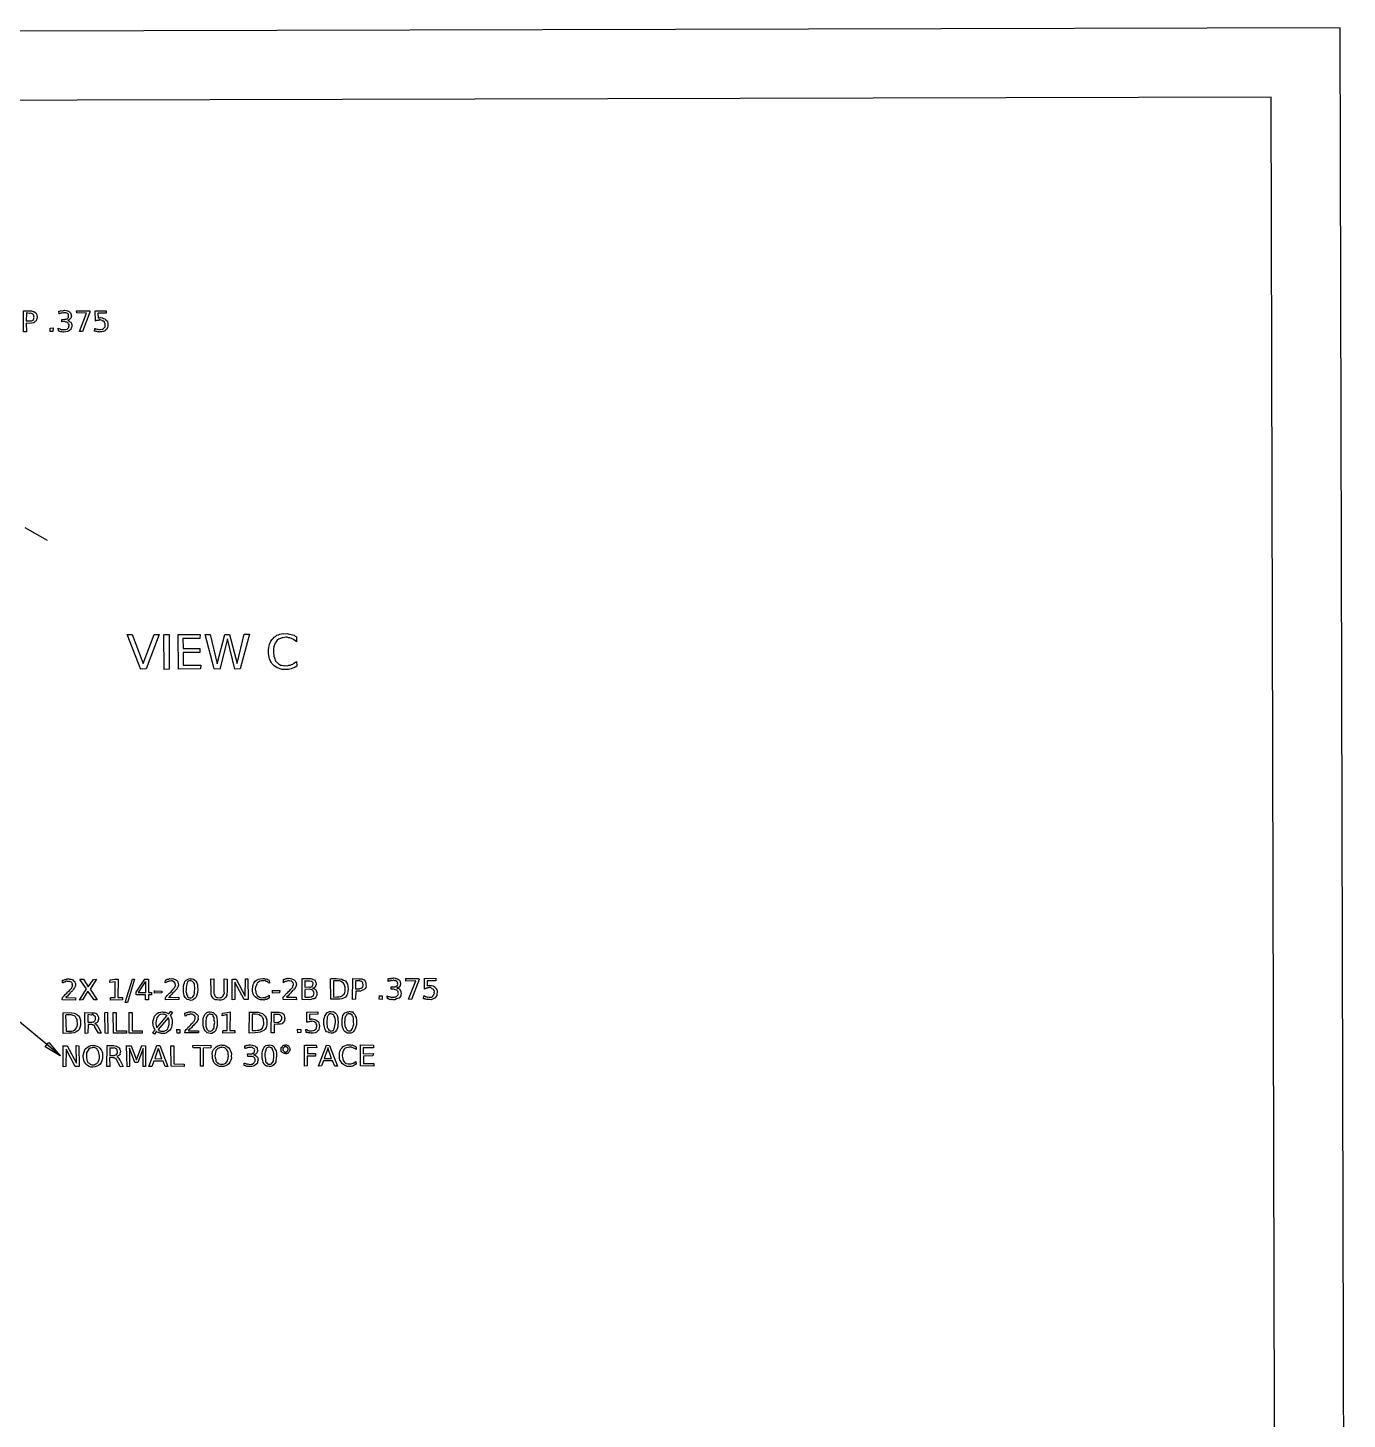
# Model space of a CAD drawing. Header units: millimetres. Extents: x 0 to 460, y -1 to 401.
# Drawn here: x 270.3 to 460.5, y 200 to 400.5 of the extents above; entities that cross this region are included whole.
import ezdxf

# ---------------------------------------------------------------- set-up
doc = ezdxf.new("R2010")
doc.units = ezdxf.units.MM

msp = doc.modelspace()

# ---------------------------------------------------------------- linework, layer by layer
for points in [[(0.5, -0.59), (460.47, 0.58), (459.48, 400.55), (-0.5, 399.41)], [(10.5, 9.49), (450.48, 10.55), (449.52, 390.55), (9.55, 389.45)], [(273.28, 254.28), (274.92, 252.36), (272.74, 253.64)]]:
    msp.add_lwpolyline(points, close=True)
for points in [[(269.61, 359.76), (270.52, 359.74), (270.79, 359.73), (271.01, 359.67), (271.13, 359.65), (271.32, 359.51), (271.44, 359.42), (271.52, 359.26), (271.57, 359.09), (271.58, 358.82), (271.56, 358.63), (271.5, 358.49), (271.45, 358.32), (271.28, 358.19), (271.16, 358.04), (271.02, 358.01), (270.8, 357.99), (270.52, 357.93), (270.01, 357.96), (270.07, 356.74), (269.64, 356.71), (269.65, 359.77)], [(270.05, 359.38), (270.03, 358.31), (270.54, 358.3), (270.65, 358.32), (270.77, 358.31), (270.88, 358.38), (271.02, 358.4), (271.06, 358.51), (271.13, 358.63), (271.12, 358.73), (271.16, 358.83), (271.13, 359), (271.13, 359.08), (271.05, 359.16), (270.99, 359.28), (270.92, 359.34), (270.76, 359.36), (270.65, 359.41), (270.51, 359.38), (270, 359.44)], [(276, 358.39), (276.13, 358.35), (276.23, 358.28), (276.35, 358.18), (276.44, 358.12), (276.49, 358.02), (276.55, 357.91), (276.61, 357.77), (276.6, 357.63), (276.62, 357.44), (276.52, 357.26), (276.45, 357.08), (276.3, 356.94), (276.13, 356.82), (275.96, 356.75), (275.74, 356.7), (275.41, 356.68), (275.36, 356.7), (275.24, 356.68), (275.17, 356.7), (275.04, 356.75), (274.97, 356.74), (274.88, 356.75), (274.77, 356.83), (274.67, 356.87), (274.65, 357.27), (274.71, 357.17), (274.81, 357.18), (274.93, 357.15), (275.02, 357.06), (275.1, 357.04), (275.23, 357.07), (275.29, 357.06), (275.44, 357.04), (275.59, 357.04), (275.74, 357.05), (275.93, 357.09), (276, 357.19), (276.11, 357.3), (276.17, 357.35), (276.18, 357.48), (276.19, 357.63), (276.19, 357.72), (276.13, 357.86), (276.07, 357.99), (276.02, 358.05), (275.89, 358.14), (275.77, 358.14), (275.65, 358.17), (275.47, 358.22), (275.17, 358.17), (275.15, 358.52), (275.53, 358.52), (275.63, 358.53), (275.76, 358.54), (275.92, 358.58), (275.96, 358.63), (276.03, 358.68), (276.1, 358.77), (276.14, 358.86), (276.11, 358.96), (276.13, 359.08), (276.12, 359.17), (276.06, 359.3), (275.99, 359.37), (275.88, 359.42), (275.74, 359.45), (275.65, 359.44), (275.51, 359.44), (275.44, 359.44), (275.32, 359.43), (275.21, 359.46), (275.14, 359.44), (275.07, 359.38), (274.91, 359.4), (274.84, 359.33), (274.75, 359.3), (274.7, 359.68), (274.82, 359.7), (274.94, 359.73), (275.07, 359.78), (275.16, 359.76), (275.27, 359.76), (275.39, 359.82), (275.47, 359.78), (275.55, 359.83), (275.76, 359.8), (275.95, 359.75), (276.14, 359.72), (276.24, 359.62), (276.41, 359.48), (276.46, 359.34), (276.52, 359.18), (276.51, 359.04), (276.53, 358.92), (276.5, 358.8), (276.44, 358.67), (276.38, 358.62), (276.31, 358.51), (276.23, 358.49), (276.12, 358.41), (275.97, 358.38)], [(277.28, 359.77), (279.18, 359.73), (279.2, 359.57), (278.14, 356.75), (277.72, 356.78), (278.71, 359.39), (277.31, 359.45), (277.28, 359.76)], [(280.01, 359.76), (281.56, 359.74), (281.57, 359.43), (280.35, 359.39), (280.4, 358.69), (280.38, 358.69), (280.49, 358.73), (280.49, 358.73), (280.54, 358.74), (280.59, 358.73), (280.66, 358.77), (280.65, 358.77), (280.72, 358.77), (281, 358.73), (281.16, 358.65), (281.35, 358.58), (281.51, 358.45), (281.68, 358.31), (281.75, 358.17), (281.8, 357.96), (281.81, 357.75), (281.8, 357.52), (281.73, 357.33), (281.62, 357.11), (281.52, 357), (281.34, 356.89), (281.16, 356.76), (280.94, 356.71), (280.64, 356.72), (280.55, 356.68), (280.47, 356.71), (280.37, 356.7), (280.28, 356.71), (280.22, 356.77), (280.09, 356.76), (280, 356.8), (279.85, 356.84), (279.9, 357.22), (279.96, 357.2), (280.06, 357.13), (280.15, 357.15), (280.25, 357.13), (280.33, 357.09), (280.43, 357.08), (280.57, 357.08), (280.69, 357.08), (280.83, 357.09), (280.98, 357.07), (281.11, 357.15), (281.2, 357.23), (281.27, 357.32), (281.39, 357.43), (281.38, 357.61), (281.41, 357.73), (281.42, 357.91), (281.33, 358.03), (281.33, 358.15), (281.21, 358.26), (281.07, 358.28), (280.99, 358.38), (280.83, 358.39), (280.67, 358.43), (280.54, 358.44), (280.52, 358.38), (280.39, 358.4), (280.33, 358.36), (280.28, 358.35), (280.14, 358.34), (280.06, 358.31), (280.03, 358.27), (279.97, 359.76)], [(273.48, 357.24), (273.89, 357.29), (273.87, 356.75), (273.47, 356.77), (273.49, 357.23)], [(273.11, 326.64), (269.87, 328.49)], [(286.53, 308.07), (284.59, 313.09), (285.29, 313.08), (286.89, 308.89), (288.45, 313.07), (289.18, 313.11), (287.33, 308.12), (286.54, 308.08)], [(289.95, 313.08), (290.63, 313.07), (290.64, 308.11), (289.93, 308.06), (289.88, 313.1)], [(291.95, 313.11), (295.12, 313.08), (295.07, 312.51), (292.6, 312.53), (292.65, 311.06), (295.03, 311.09), (295.03, 310.52), (292.63, 310.48), (292.63, 308.65), (295.21, 308.66), (295.15, 308.12), (291.97, 308.09), (291.91, 313.07)], [(295.84, 313.11), (296.52, 313.08), (297.56, 308.86), (298.64, 313.09), (299.35, 313.1), (300.45, 308.89), (301.45, 313.12), (302.19, 313.14), (300.88, 308.15), (300.1, 308.11), (299.02, 312.45), (297.92, 308.09), (297.1, 308.14), (295.84, 313.1)], [(308.98, 312.78), (309.01, 312.04), (308.84, 312.19), (308.59, 312.31), (308.46, 312.44), (308.25, 312.51), (308.04, 312.6), (307.82, 312.62), (307.66, 312.69), (307.45, 312.7), (307.24, 312.68), (307.05, 312.62), (306.86, 312.59), (306.66, 312.53), (306.52, 312.49), (306.4, 312.41), (306.22, 312.27), (306.11, 312.13), (306.01, 311.99), (305.95, 311.88), (305.84, 311.71), (305.77, 311.47), (305.71, 311.32), (305.67, 311.08), (305.66, 310.84), (305.66, 310.65), (305.69, 310.4), (305.71, 310.17), (305.71, 309.98), (305.81, 309.75), (305.86, 309.58), (305.89, 309.4), (306.01, 309.22), (306.11, 309.15), (306.23, 309.03), (306.41, 308.87), (306.51, 308.83), (306.66, 308.69), (306.83, 308.65), (307.06, 308.61), (307.22, 308.57), (307.46, 308.6), (307.69, 308.57), (307.89, 308.66), (308.07, 308.66), (308.25, 308.78), (308.48, 308.83), (308.62, 308.97), (308.85, 309.09), (308.98, 309.2), (309.02, 308.52), (308.78, 308.4), (308.61, 308.31), (308.43, 308.26), (308.23, 308.13), (308.04, 308.09), (307.84, 308.05), (307.62, 308.07), (307.41, 308.06), (307.16, 308.07), (306.88, 308.05), (306.63, 308.14), (306.39, 308.22), (306.19, 308.31), (305.99, 308.44), (305.77, 308.57), (305.61, 308.73), (305.43, 308.91), (305.34, 309.09), (305.21, 309.35), (305.09, 309.57), (305.06, 309.8), (304.99, 310.09), (304.94, 310.35), (304.96, 310.62), (304.93, 310.89), (304.99, 311.21), (305.05, 311.42), (305.08, 311.71), (305.21, 311.91), (305.3, 312.15), (305.48, 312.35), (305.63, 312.52), (305.78, 312.69), (305.98, 312.8), (306.16, 312.99), (306.38, 313.06), (306.58, 313.16), (306.83, 313.2), (307.11, 313.23), (307.36, 313.21), (307.64, 313.23), (307.81, 313.21), (308, 313.15), (308.24, 313.11), (308.4, 313.02), (308.64, 312.99), (308.78, 312.85), (308.97, 312.74)], [(274.97, 252.36), (238.83, 282.28)], [(275.74, 260.76), (277.11, 260.72), (277.11, 260.37), (275.21, 260.42), (275.24, 260.76), (275.36, 260.88), (275.51, 261), (275.64, 261.18), (275.88, 261.39), (276.01, 261.58), (276.21, 261.7), (276.3, 261.81), (276.33, 261.87), (276.43, 261.99), (276.55, 262.07), (276.59, 262.18), (276.64, 262.26), (276.65, 262.36), (276.7, 262.41), (276.7, 262.5), (276.72, 262.56), (276.66, 262.67), (276.68, 262.76), (276.59, 262.89), (276.54, 262.98), (276.41, 263), (276.31, 263.08), (276.19, 263.09), (276.08, 263.09), (275.99, 263.09), (275.93, 263.1), (275.82, 263.1), (275.66, 263.02), (275.61, 262.98), (275.46, 262.99), (275.37, 262.88), (275.26, 262.87), (275.23, 263.27), (275.38, 263.27), (275.47, 263.33), (275.57, 263.36), (275.71, 263.37), (275.83, 263.44), (275.88, 263.43), (276, 263.47), (276.09, 263.48), (276.28, 263.42), (276.48, 263.41), (276.68, 263.34), (276.8, 263.22), (276.92, 263.11), (277.04, 262.96), (277.11, 262.77), (277.11, 262.57), (277.1, 262.49), (277.11, 262.44), (277.1, 262.32), (277.05, 262.26), (276.99, 262.18), (276.95, 262.09), (276.84, 261.98), (276.79, 261.89), (276.72, 261.82), (276.69, 261.71), (276.6, 261.65), (276.47, 261.54), (276.3, 261.39), (276.14, 261.16), (275.96, 260.96), (275.68, 260.76)], [(277.77, 263.42), (278.26, 263.4), (278.94, 262.29), (279.71, 263.37), (280.15, 263.39), (279.23, 261.95), (280.23, 260.42), (279.83, 260.43), (278.92, 261.69), (278.12, 260.43), (277.68, 260.38), (278.7, 262.01), (277.77, 263.37)], [(282.2, 260.74), (282.85, 260.75), (282.85, 263.03), (282.08, 262.92), (282.13, 263.3), (282.81, 263.43), (283.26, 263.39), (283.24, 260.76), (283.92, 260.74), (283.92, 260.41), (282.16, 260.38), (282.16, 260.74)], [(285.33, 263.43), (285.65, 263.43), (284.63, 260.02), (284.29, 260.06), (285.33, 263.42)], [(287.09, 263.4), (287.65, 263.43), (287.63, 261.5), (288.07, 261.48), (288.08, 261.13), (287.63, 261.16), (287.66, 260.44), (287.21, 260.41), (287.21, 261.13), (285.87, 261.14), (285.88, 261.51), (287.13, 263.39)], [(287.19, 263.03), (286.17, 261.48), (287.25, 261.5), (287.25, 263.05)], [(290.53, 260.77), (292.01, 260.79), (292.01, 260.47), (290.09, 260.41), (290.08, 260.78), (290.2, 260.87), (290.35, 261.03), (290.52, 261.24), (290.68, 261.39), (290.9, 261.58), (291.01, 261.73), (291.13, 261.84), (291.18, 261.95), (291.28, 262.06), (291.35, 262.15), (291.44, 262.25), (291.46, 262.31), (291.49, 262.37), (291.52, 262.44), (291.56, 262.54), (291.54, 262.61), (291.51, 262.7), (291.48, 262.79), (291.45, 262.89), (291.35, 263.02), (291.29, 263.05), (291.2, 263.08), (291.07, 263.16), (290.97, 263.16), (290.82, 263.12), (290.72, 263.15), (290.66, 263.13), (290.51, 263.08), (290.44, 263.05), (290.29, 263.02), (290.23, 262.92), (290.07, 262.89), (290.09, 263.26), (290.2, 263.31), (290.32, 263.39), (290.43, 263.41), (290.53, 263.43), (290.66, 263.48), (290.76, 263.46), (290.85, 263.5), (290.97, 263.45), (291.14, 263.5), (291.37, 263.42), (291.53, 263.35), (291.71, 263.27), (291.84, 263.13), (291.88, 262.97), (291.95, 262.79), (291.96, 262.61), (291.96, 262.55), (291.94, 262.46), (291.92, 262.35), (291.89, 262.27), (291.82, 262.19), (291.79, 262.08), (291.75, 261.97), (291.67, 261.9), (291.57, 261.88), (291.56, 261.75), (291.41, 261.64), (291.3, 261.55), (291.18, 261.42), (291, 261.22), (290.79, 261.02), (290.56, 260.77)], [(293.68, 263.47), (293.94, 263.45), (294.15, 263.39), (294.33, 263.28), (294.49, 263.1), (294.6, 262.9), (294.7, 262.59), (294.71, 262.3), (294.75, 261.92), (294.73, 261.55), (294.65, 261.27), (294.59, 260.97), (294.48, 260.75), (294.32, 260.6), (294.13, 260.47), (293.97, 260.39), (293.74, 260.35), (293.49, 260.42), (293.22, 260.49), (293.08, 260.61), (292.94, 260.75), (292.8, 261.02), (292.75, 261.28), (292.7, 261.58), (292.69, 261.96), (292.68, 262.29), (292.75, 262.64), (292.84, 262.86), (292.9, 263.07), (293.09, 263.27), (293.26, 263.37), (293.45, 263.46), (293.67, 263.51)], [(293.73, 263.15), (293.57, 263.16), (293.43, 263.1), (293.29, 263.03), (293.21, 262.85), (293.17, 262.71), (293.11, 262.45), (293.07, 262.26), (293.09, 261.9), (293.05, 261.62), (293.13, 261.41), (293.14, 261.21), (293.26, 261.02), (293.29, 260.87), (293.41, 260.76), (293.54, 260.73), (293.69, 260.7), (293.82, 260.7), (293.99, 260.8), (294.06, 260.87), (294.18, 261.03), (294.25, 261.19), (294.28, 261.43), (294.29, 261.68), (294.35, 261.97), (294.32, 262.2), (294.3, 262.48), (294.27, 262.71), (294.2, 262.87), (294.11, 262.97), (293.99, 263.09), (293.88, 263.12), (293.7, 263.15)], [(296.68, 263.43), (297.07, 263.44), (297.05, 261.65), (297.08, 261.38), (297.11, 261.21), (297.21, 261.04), (297.28, 260.93), (297.35, 260.86), (297.5, 260.77), (297.65, 260.76), (297.83, 260.72), (298.02, 260.75), (298.18, 260.77), (298.28, 260.86), (298.37, 260.9), (298.43, 261.03), (298.52, 261.21), (298.59, 261.41), (298.58, 261.62), (298.56, 263.44), (298.98, 263.42), (298.97, 261.56), (298.94, 261.3), (298.93, 261.04), (298.79, 260.83), (298.7, 260.7), (298.53, 260.53), (298.31, 260.44), (298.11, 260.38), (297.85, 260.4), (297.54, 260.42), (297.29, 260.44), (297.13, 260.52), (296.97, 260.66), (296.81, 260.86), (296.75, 261.02), (296.68, 261.31), (296.7, 261.57), (296.65, 263.45)], [(299.74, 263.42), (300.28, 263.43), (301.6, 260.96), (301.62, 263.46), (301.97, 263.45), (302.02, 260.47), (301.46, 260.46), (300.1, 262.96), (300.12, 260.47), (299.73, 260.44), (299.71, 263.43)], [(305.03, 263.21), (305.08, 262.81), (304.92, 262.87), (304.87, 263), (304.71, 263.06), (304.62, 263.09), (304.47, 263.15), (304.38, 263.2), (304.23, 263.18), (304.13, 263.15), (303.9, 263.17), (303.7, 263.1), (303.49, 262.99), (303.34, 262.9), (303.25, 262.69), (303.16, 262.46), (303.08, 262.23), (303.04, 261.95), (303.12, 261.65), (303.11, 261.46), (303.22, 261.24), (303.34, 261.06), (303.49, 260.89), (303.65, 260.8), (303.89, 260.73), (304.12, 260.76), (304.25, 260.74), (304.37, 260.78), (304.48, 260.77), (304.6, 260.86), (304.75, 260.9), (304.84, 260.97), (304.93, 261.02), (305.06, 261.1), (305.03, 260.67), (304.98, 260.65), (304.82, 260.54), (304.69, 260.52), (304.64, 260.46), (304.48, 260.48), (304.35, 260.4), (304.24, 260.44), (304.1, 260.41), (303.8, 260.43), (303.51, 260.54), (303.28, 260.66), (303.04, 260.85), (302.86, 261.07), (302.73, 261.28), (302.64, 261.63), (302.64, 261.97), (302.69, 262.29), (302.75, 262.62), (302.85, 262.84), (303.02, 263.13), (303.23, 263.27), (303.51, 263.41), (303.75, 263.46), (304.13, 263.49), (304.26, 263.5), (304.33, 263.52), (304.45, 263.47), (304.58, 263.43), (304.73, 263.44), (304.82, 263.34), (304.95, 263.3), (305.04, 263.24)], [(307.54, 260.79), (308.95, 260.8), (309, 260.45), (307.09, 260.48), (307.05, 260.81), (307.17, 260.91), (307.34, 261.08), (307.47, 261.28), (307.73, 261.49), (307.85, 261.62), (308.02, 261.79), (308.14, 261.9), (308.21, 261.99), (308.3, 262.11), (308.37, 262.16), (308.45, 262.25), (308.48, 262.35), (308.48, 262.41), (308.5, 262.52), (308.57, 262.56), (308.55, 262.62), (308.54, 262.74), (308.5, 262.84), (308.44, 262.99), (308.37, 263.03), (308.25, 263.1), (308.2, 263.17), (308.09, 263.14), (307.94, 263.17), (307.81, 263.22), (307.75, 263.19), (307.64, 263.12), (307.51, 263.09), (307.42, 263.07), (307.29, 263.05), (307.24, 262.97), (307.1, 262.9), (307.1, 263.35), (307.18, 263.39), (307.35, 263.39), (307.4, 263.44), (307.57, 263.48), (307.67, 263.5), (307.72, 263.54), (307.82, 263.5), (307.92, 263.53), (308.13, 263.51), (308.33, 263.47), (308.54, 263.38), (308.66, 263.33), (308.78, 263.18), (308.87, 262.99), (308.94, 262.84), (308.98, 262.7), (308.94, 262.56), (308.92, 262.52), (308.92, 262.41), (308.91, 262.33), (308.86, 262.24), (308.82, 262.13), (308.74, 262.01), (308.61, 261.97), (308.63, 261.88), (308.5, 261.84), (308.43, 261.75), (308.32, 261.62), (308.16, 261.46), (307.99, 261.24), (307.82, 261.06), (307.55, 260.81)], [(309.77, 263.49), (310.82, 263.5), (311.05, 263.48), (311.2, 263.44), (311.37, 263.34), (311.56, 263.31), (311.67, 263.17), (311.74, 263.05), (311.78, 262.93), (311.8, 262.74), (311.81, 262.58), (311.73, 262.48), (311.75, 262.37), (311.66, 262.34), (311.62, 262.21), (311.52, 262.18), (311.38, 262.1), (311.3, 262.11), (311.42, 262.04), (311.58, 262.01), (311.67, 261.94), (311.78, 261.86), (311.81, 261.75), (311.86, 261.63), (311.91, 261.48), (311.91, 261.3), (311.91, 261.12), (311.86, 260.99), (311.77, 260.81), (311.68, 260.67), (311.52, 260.57), (311.32, 260.55), (311.12, 260.49), (310.88, 260.45), (309.79, 260.47), (309.81, 263.47)], [(310.18, 263.14), (310.18, 262.23), (310.76, 262.28), (310.91, 262.24), (311.03, 262.25), (311.15, 262.29), (311.24, 262.39), (311.33, 262.44), (311.31, 262.48), (311.34, 262.6), (311.39, 262.69), (311.4, 262.79), (311.37, 262.88), (311.28, 262.96), (311.25, 263.06), (311.15, 263.05), (311.08, 263.09), (310.92, 263.14), (310.76, 263.13), (310.16, 263.12)], [(313.92, 263.49), (314.73, 263.48), (315.15, 263.45), (315.53, 263.42), (315.76, 263.28), (316.05, 263.15), (316.19, 262.93), (316.34, 262.68), (316.4, 262.37), (316.42, 261.98), (316.4, 261.66), (316.34, 261.3), (316.24, 261.08), (316.06, 260.82), (315.77, 260.67), (315.53, 260.59), (315.17, 260.53), (314.76, 260.52), (313.93, 260.51), (313.89, 263.46)], [(314.32, 263.13), (314.3, 260.81), (314.78, 260.85), (315.1, 260.87), (315.38, 260.93), (315.57, 261), (315.73, 261.13), (315.86, 261.25), (315.96, 261.48), (315.99, 261.68), (316, 262.01), (316.02, 262.26), (315.93, 262.52), (315.84, 262.7), (315.7, 262.88), (315.58, 262.98), (315.32, 263.12), (315.13, 263.16), (314.81, 263.17), (314.34, 263.16)], [(317.1, 263.49), (317.98, 263.47), (318.27, 263.47), (318.42, 263.47), (318.58, 263.34), (318.74, 263.29), (318.9, 263.11), (318.94, 263.03), (318.98, 262.78), (318.99, 262.61), (319.01, 262.39), (318.98, 262.2), (318.88, 262.05), (318.74, 261.94), (318.63, 261.85), (318.48, 261.8), (318.22, 261.69), (317.97, 261.68), (317.52, 261.67), (317.48, 260.53), (317.06, 260.47), (317.1, 263.51)], [(317.51, 263.13), (317.49, 262), (318.03, 262.01), (318.14, 262.06), (318.26, 262.09), (318.32, 262.09), (318.44, 262.21), (318.53, 262.3), (318.55, 262.36), (318.6, 262.49), (318.59, 262.62), (318.56, 262.73), (318.54, 262.86), (318.49, 262.96), (318.43, 263.05), (318.35, 263.08), (318.22, 263.14), (318.14, 263.17), (318, 263.15), (317.48, 263.17)], [(323.44, 262.1), (323.59, 262.11), (323.74, 262.04), (323.79, 261.99), (323.92, 261.89), (323.95, 261.77), (324.03, 261.67), (324.03, 261.54), (324.09, 261.35), (324.05, 261.14), (324.02, 261.01), (323.89, 260.83), (323.78, 260.68), (323.62, 260.61), (323.39, 260.55), (323.18, 260.45), (322.92, 260.45), (322.8, 260.46), (322.69, 260.47), (322.63, 260.45), (322.48, 260.47), (322.39, 260.49), (322.29, 260.52), (322.2, 260.6), (322.1, 260.59), (322.08, 261.02), (322.17, 260.92), (322.29, 260.91), (322.37, 260.9), (322.47, 260.87), (322.6, 260.82), (322.69, 260.79), (322.77, 260.83), (322.86, 260.8), (323.1, 260.81), (323.21, 260.86), (323.35, 260.88), (323.5, 260.98), (323.54, 261.06), (323.61, 261.1), (323.68, 261.28), (323.67, 261.41), (323.65, 261.49), (323.65, 261.61), (323.56, 261.72), (323.51, 261.8), (323.41, 261.83), (323.26, 261.89), (323.13, 261.9), (322.97, 261.97), (322.63, 261.98), (322.64, 262.29), (322.99, 262.31), (323.15, 262.28), (323.22, 262.32), (323.31, 262.35), (323.43, 262.43), (323.53, 262.45), (323.57, 262.54), (323.61, 262.62), (323.56, 262.76), (323.58, 262.83), (323.57, 262.94), (323.52, 263), (323.44, 263.12), (323.34, 263.14), (323.21, 263.21), (323.14, 263.19), (322.96, 263.25), (322.89, 263.23), (322.79, 263.19), (322.69, 263.22), (322.62, 263.21), (322.5, 263.14), (322.43, 263.15), (322.29, 263.12), (322.21, 263.07), (322.21, 263.47), (322.3, 263.5), (322.41, 263.52), (322.55, 263.48), (322.62, 263.54), (322.71, 263.52), (322.78, 263.55), (322.94, 263.54), (323, 263.58), (323.2, 263.54), (323.38, 263.49), (323.55, 263.45), (323.71, 263.34), (323.85, 263.26), (323.92, 263.08), (323.95, 262.99), (323.99, 262.81), (323.97, 262.68), (323.94, 262.56), (323.95, 262.44), (323.87, 262.38), (323.8, 262.26), (323.65, 262.22), (323.59, 262.18), (323.44, 262.15)], [(324.7, 263.51), (326.64, 263.52), (326.66, 263.36), (325.56, 260.49), (325.13, 260.53), (326.18, 263.19), (324.75, 263.14), (324.73, 263.49)], [(327.45, 263.52), (329.06, 263.54), (329.08, 263.17), (327.84, 263.17), (327.82, 262.48), (327.9, 262.49), (327.91, 262.46), (327.96, 262.48), (328.03, 262.47), (328.05, 262.48), (328.11, 262.5), (328.13, 262.54), (328.18, 262.49), (328.45, 262.49), (328.63, 262.46), (328.84, 262.36), (328.98, 262.27), (329.08, 262.06), (329.21, 261.89), (329.26, 261.68), (329.29, 261.5), (329.23, 261.27), (329.22, 261.04), (329.09, 260.87), (328.98, 260.73), (328.8, 260.6), (328.59, 260.53), (328.41, 260.45), (328.15, 260.46), (328.01, 260.49), (327.94, 260.46), (327.86, 260.47), (327.76, 260.47), (327.64, 260.51), (327.52, 260.53), (327.47, 260.58), (327.31, 260.57), (327.33, 261.02), (327.46, 260.98), (327.52, 260.91), (327.63, 260.9), (327.73, 260.86), (327.83, 260.82), (327.88, 260.82), (327.98, 260.84), (328.12, 260.79), (328.31, 260.8), (328.44, 260.82), (328.57, 260.88), (328.64, 260.96), (328.78, 261.13), (328.79, 261.23), (328.88, 261.32), (328.85, 261.48), (328.89, 261.66), (328.82, 261.77), (328.73, 261.91), (328.69, 261.96), (328.56, 262.03), (328.45, 262.13), (328.26, 262.19), (328.12, 262.19), (328.07, 262.17), (327.97, 262.14), (327.88, 262.17), (327.82, 262.11), (327.74, 262.1), (327.62, 262.08), (327.54, 262.02), (327.46, 261.98), (327.45, 263.56)], [(288.5, 261.71), (289.55, 261.69), (289.55, 261.42), (288.5, 261.38), (288.51, 261.75)], [(305.45, 261.77), (306.57, 261.77), (306.56, 261.46), (305.51, 261.4), (305.51, 261.78)], [(310.2, 261.88), (310.18, 260.82), (310.86, 260.82), (311.01, 260.85), (311.1, 260.83), (311.22, 260.89), (311.36, 260.96), (311.43, 261), (311.45, 261.11), (311.51, 261.22), (311.52, 261.39), (311.5, 261.5), (311.47, 261.65), (311.37, 261.69), (311.33, 261.75), (311.27, 261.87), (311.12, 261.9), (311.03, 261.9), (310.82, 261.95), (310.18, 261.9)], [(320.94, 261), (321.35, 260.99), (321.34, 260.48), (320.91, 260.52), (320.95, 261.04)], [(288.59, 256.07), (288.54, 256.19), (288.51, 256.29), (288.4, 256.44), (288.35, 256.56), (288.32, 256.69), (288.32, 256.84), (288.31, 256.95), (288.28, 257.12), (288.32, 257.46), (288.41, 257.74), (288.53, 258.05), (288.65, 258.24), (288.91, 258.44), (289.11, 258.59), (289.41, 258.65), (289.67, 258.68), (289.82, 258.67), (289.97, 258.65), (290.03, 258.66), (290.16, 258.62), (290.3, 258.56), (290.39, 258.52), (290.49, 258.47), (290.56, 258.41), (290.88, 258.77), (291.1, 258.58), (290.78, 258.16), (290.86, 258.08), (290.91, 257.99), (290.98, 257.83), (291.01, 257.7), (291.05, 257.6), (291.08, 257.41), (291.08, 257.27), (291.06, 257.11), (291.02, 256.79), (290.95, 256.48), (290.89, 256.23), (290.7, 255.99), (290.49, 255.84), (290.25, 255.66), (290.02, 255.59), (289.69, 255.55), (289.57, 255.58), (289.44, 255.61), (289.32, 255.64), (289.21, 255.66), (289.12, 255.72), (289.03, 255.73), (288.87, 255.78), (288.78, 255.9), (288.5, 255.46), (288.24, 255.68), (288.61, 256.09)], [(313.98, 258.71), (314.23, 258.74), (314.44, 258.66), (314.62, 258.5), (314.76, 258.34), (314.83, 258.16), (314.97, 257.83), (314.96, 257.57), (314.98, 257.16), (314.96, 256.83), (314.96, 256.52), (314.85, 256.27), (314.77, 256.07), (314.58, 255.82), (314.39, 255.74), (314.23, 255.63), (313.97, 255.64), (313.71, 255.69), (313.54, 255.75), (313.32, 255.82), (313.18, 256.05), (313.06, 256.26), (313.01, 256.55), (312.93, 256.86), (312.93, 257.15), (312.93, 257.57), (313.01, 257.87), (313.08, 258.09), (313.22, 258.33), (313.36, 258.54), (313.55, 258.67), (313.76, 258.74), (313.93, 258.76)], [(316.55, 258.77), (316.85, 258.7), (317.06, 258.68), (317.17, 258.55), (317.38, 258.32), (317.47, 258.1), (317.57, 257.87), (317.63, 257.56), (317.65, 257.19), (317.62, 256.84), (317.53, 256.52), (317.44, 256.25), (317.37, 256.05), (317.24, 255.89), (317.05, 255.7), (316.8, 255.63), (316.59, 255.64), (316.32, 255.63), (316.13, 255.73), (315.97, 255.88), (315.79, 256.01), (315.71, 256.28), (315.62, 256.49), (315.55, 256.83), (315.57, 257.17), (315.56, 257.52), (315.64, 257.86), (315.67, 258.16), (315.79, 258.34), (315.98, 258.53), (316.14, 258.62), (316.33, 258.69), (316.55, 258.72)], [(275.31, 258.56), (276.2, 258.6), (276.57, 258.56), (276.94, 258.49), (277.19, 258.4), (277.45, 258.22), (277.64, 258.05), (277.76, 257.8), (277.85, 257.47), (277.84, 257.11), (277.85, 256.73), (277.73, 256.43), (277.64, 256.15), (277.45, 255.98), (277.23, 255.83), (276.91, 255.66), (276.56, 255.61), (276.15, 255.63), (275.36, 255.56), (275.34, 258.57)], [(275.7, 258.25), (275.77, 255.89), (276.22, 255.93), (276.54, 255.93), (276.77, 255.98), (276.95, 256.06), (277.14, 256.19), (277.25, 256.38), (277.35, 256.61), (277.41, 256.8), (277.41, 257.07), (277.38, 257.36), (277.39, 257.61), (277.24, 257.79), (277.11, 257.96), (277, 258.11), (276.8, 258.18), (276.5, 258.25), (276.25, 258.28), (275.77, 258.26)], [(279.93, 256.99), (280.02, 257), (280.04, 256.94), (280.1, 256.87), (280.21, 256.8), (280.21, 256.71), (280.28, 256.67), (280.34, 256.54), (280.45, 256.42), (280.81, 255.6), (280.42, 255.6), (280.03, 256.36), (279.92, 256.48), (279.9, 256.65), (279.78, 256.73), (279.73, 256.75), (279.67, 256.83), (279.58, 256.84), (279.47, 256.89), (279.35, 256.85), (278.94, 256.85), (278.9, 255.63), (278.5, 255.57), (278.48, 258.61), (279.42, 258.57), (279.66, 258.57), (279.88, 258.56), (280.06, 258.5), (280.18, 258.42), (280.27, 258.3), (280.35, 258.1), (280.44, 257.92), (280.43, 257.75), (280.46, 257.62), (280.38, 257.48), (280.36, 257.36), (280.34, 257.26), (280.26, 257.16), (280.17, 257.11), (280.02, 257.05), (279.9, 257.01)], [(278.89, 258.28), (278.88, 257.2), (279.45, 257.21), (279.54, 257.21), (279.68, 257.25), (279.79, 257.26), (279.87, 257.35), (279.93, 257.39), (279.94, 257.51), (280.03, 257.61), (280.01, 257.73), (279.99, 257.88), (279.99, 257.96), (279.96, 258.04), (279.83, 258.14), (279.76, 258.19), (279.7, 258.22), (279.57, 258.29), (279.45, 258.24), (278.88, 258.29)], [(281.39, 258.58), (281.73, 258.64), (281.77, 255.58), (281.39, 255.62), (281.36, 258.58)], [(282.58, 258.62), (282.98, 258.58), (282.98, 255.96), (284.46, 255.94), (284.46, 255.63), (282.6, 255.63), (282.56, 258.61)], [(284.83, 258.6), (285.28, 258.58), (285.31, 255.94), (286.72, 255.94), (286.72, 255.64), (284.87, 255.6), (284.84, 258.61)], [(290.34, 258.08), (290.27, 258.12), (290.22, 258.23), (290.11, 258.27), (290.02, 258.32), (289.97, 258.31), (289.85, 258.34), (289.8, 258.33), (289.69, 258.37), (289.45, 258.32), (289.3, 258.3), (289.12, 258.17), (289, 258.01), (288.84, 257.83), (288.81, 257.65), (288.77, 257.39), (288.71, 257.12), (288.7, 256.98), (288.73, 256.92), (288.75, 256.82), (288.75, 256.67), (288.8, 256.6), (288.79, 256.55), (288.87, 256.47), (288.86, 256.38), (290.29, 258.1)], [(290.47, 257.85), (289.06, 256.16), (289.12, 256.07), (289.18, 256.07), (289.23, 255.97), (289.32, 255.98), (289.43, 255.92), (289.51, 255.9), (289.58, 255.87), (289.72, 255.91), (289.9, 255.89), (290.09, 256), (290.24, 256.07), (290.42, 256.26), (290.5, 256.43), (290.55, 256.59), (290.62, 256.87), (290.65, 257.12), (290.64, 257.25), (290.63, 257.33), (290.65, 257.41), (290.62, 257.52), (290.59, 257.6), (290.57, 257.69), (290.55, 257.77), (290.47, 257.89)], [(293.44, 255.95), (294.84, 255.97), (294.84, 255.65), (292.91, 255.66), (292.93, 255.98), (293.07, 256.13), (293.22, 256.23), (293.34, 256.46), (293.56, 256.63), (293.76, 256.81), (293.84, 256.97), (293.94, 257.07), (294.02, 257.12), (294.15, 257.28), (294.2, 257.32), (294.3, 257.42), (294.29, 257.49), (294.35, 257.61), (294.37, 257.69), (294.38, 257.75), (294.39, 257.8), (294.37, 257.94), (294.38, 258.05), (294.28, 258.13), (294.25, 258.21), (294.11, 258.24), (294.04, 258.32), (293.93, 258.36), (293.82, 258.35), (293.67, 258.36), (293.62, 258.35), (293.5, 258.28), (293.36, 258.29), (293.26, 258.27), (293.15, 258.21), (293.08, 258.14), (292.94, 258.05), (292.9, 258.51), (293.03, 258.56), (293.15, 258.6), (293.3, 258.61), (293.38, 258.65), (293.47, 258.69), (293.58, 258.71), (293.65, 258.67), (293.74, 258.73), (293.96, 258.69), (294.21, 258.66), (294.36, 258.57), (294.54, 258.43), (294.68, 258.31), (294.74, 258.22), (294.79, 258.02), (294.78, 257.85), (294.79, 257.73), (294.81, 257.68), (294.79, 257.54), (294.7, 257.51), (294.71, 257.39), (294.66, 257.33), (294.59, 257.21), (294.5, 257.13), (294.41, 257.06), (294.38, 256.97), (294.3, 256.9), (294.17, 256.77), (294, 256.62), (293.85, 256.41), (293.62, 256.2), (293.38, 256)], [(296.5, 258.69), (296.77, 258.66), (296.95, 258.58), (297.13, 258.48), (297.3, 258.28), (297.44, 258.07), (297.51, 257.81), (297.54, 257.47), (297.57, 257.17), (297.53, 256.82), (297.5, 256.5), (297.42, 256.25), (297.3, 255.97), (297.16, 255.81), (297, 255.71), (296.77, 255.59), (296.57, 255.57), (296.34, 255.6), (296.1, 255.69), (295.92, 255.84), (295.8, 255.97), (295.66, 256.2), (295.59, 256.49), (295.52, 256.8), (295.51, 257.14), (295.51, 257.48), (295.54, 257.8), (295.66, 258.05), (295.78, 258.29), (295.9, 258.47), (296.08, 258.61), (296.33, 258.7), (296.52, 258.7)], [(296.54, 258.38), (296.42, 258.38), (296.28, 258.27), (296.15, 258.21), (296.09, 258.09), (295.97, 257.88), (295.95, 257.69), (295.9, 257.4), (295.94, 257.15), (295.93, 256.85), (295.94, 256.63), (296.03, 256.36), (296.06, 256.21), (296.19, 256.06), (296.26, 255.98), (296.41, 255.96), (296.57, 255.91), (296.66, 255.91), (296.82, 256.02), (296.93, 256.12), (297.01, 256.23), (297.12, 256.4), (297.12, 256.59), (297.14, 256.83), (297.2, 257.16), (297.13, 257.44), (297.14, 257.72), (297.1, 257.89), (296.98, 258.05), (296.95, 258.21), (296.81, 258.29), (296.66, 258.33), (296.51, 258.37)], [(298.37, 256.02), (299, 256.01), (299, 258.32), (298.27, 258.13), (298.31, 258.49), (299, 258.62), (299.43, 258.68), (299.39, 256.01), (300.09, 256.01), (300.08, 255.66), (298.36, 255.63), (298.39, 255.98)], [(302.15, 258.67), (303.01, 258.67), (303.45, 258.67), (303.75, 258.56), (304.07, 258.47), (304.28, 258.27), (304.46, 258.07), (304.62, 257.82), (304.7, 257.5), (304.73, 257.18), (304.71, 256.81), (304.63, 256.46), (304.47, 256.22), (304.29, 256.03), (304.05, 255.9), (303.77, 255.76), (303.41, 255.7), (303.02, 255.65), (302.16, 255.64), (302.19, 258.68)], [(302.59, 258.35), (302.62, 256), (303.09, 256.03), (303.36, 256.04), (303.62, 256.06), (303.79, 256.16), (304.02, 256.3), (304.13, 256.45), (304.2, 256.65), (304.26, 256.87), (304.3, 257.18), (304.22, 257.45), (304.21, 257.68), (304.11, 257.87), (303.98, 258.08), (303.81, 258.14), (303.59, 258.27), (303.39, 258.29), (303.07, 258.35), (302.58, 258.34)], [(305.35, 258.63), (306.24, 258.67), (306.47, 258.65), (306.68, 258.58), (306.88, 258.57), (307, 258.47), (307.17, 258.35), (307.2, 258.19), (307.28, 258), (307.29, 257.74), (307.26, 257.58), (307.24, 257.38), (307.11, 257.2), (307.03, 257.1), (306.9, 256.98), (306.7, 256.94), (306.51, 256.92), (306.23, 256.9), (305.78, 256.86), (305.78, 255.68), (305.32, 255.69), (305.36, 258.68)], [(305.72, 258.37), (305.72, 257.2), (306.28, 257.18), (306.4, 257.19), (306.52, 257.28), (306.6, 257.32), (306.72, 257.33), (306.74, 257.44), (306.82, 257.56), (306.85, 257.67), (306.85, 257.78), (306.87, 257.91), (306.82, 258.01), (306.76, 258.09), (306.67, 258.16), (306.62, 258.23), (306.51, 258.33), (306.43, 258.32), (306.28, 258.32), (305.73, 258.3)], [(310.46, 258.65), (312.07, 258.69), (312.08, 258.36), (310.84, 258.33), (310.84, 257.63), (310.89, 257.62), (310.95, 257.66), (310.96, 257.64), (311.03, 257.64), (311.11, 257.66), (311.14, 257.68), (311.15, 257.69), (311.23, 257.67), (311.43, 257.65), (311.63, 257.61), (311.82, 257.49), (312, 257.36), (312.16, 257.24), (312.21, 257.04), (312.26, 256.88), (312.31, 256.62), (312.26, 256.39), (312.21, 256.2), (312.16, 256.01), (312.01, 255.92), (311.85, 255.76), (311.66, 255.66), (311.39, 255.63), (311.15, 255.6), (311.08, 255.65), (310.97, 255.64), (310.89, 255.66), (310.79, 255.68), (310.65, 255.68), (310.58, 255.72), (310.47, 255.73), (310.36, 255.73), (310.35, 256.13), (310.47, 256.14), (310.55, 256.08), (310.67, 256.03), (310.72, 255.99), (310.81, 255.98), (310.91, 255.96), (311.03, 255.96), (311.14, 255.98), (311.32, 256.01), (311.45, 256.03), (311.61, 256.06), (311.69, 256.14), (311.8, 256.24), (311.85, 256.39), (311.89, 256.49), (311.9, 256.64), (311.9, 256.83), (311.83, 256.96), (311.81, 257.07), (311.7, 257.17), (311.56, 257.25), (311.43, 257.3), (311.31, 257.34), (311.15, 257.3), (311.05, 257.3), (310.98, 257.32), (310.92, 257.29), (310.8, 257.26), (310.73, 257.26), (310.64, 257.23), (310.55, 257.23), (310.5, 257.2), (310.49, 258.66)], [(313.99, 258.43), (313.79, 258.42), (313.67, 258.33), (313.56, 258.21), (313.51, 258.12), (313.42, 257.94), (313.4, 257.72), (313.34, 257.47), (313.37, 257.22), (313.35, 256.86), (313.4, 256.67), (313.43, 256.42), (313.53, 256.28), (313.59, 256.14), (313.68, 256.02), (313.85, 255.94), (313.94, 255.92), (314.11, 255.96), (314.24, 256), (314.37, 256.11), (314.43, 256.28), (314.49, 256.44), (314.53, 256.66), (314.57, 256.93), (314.6, 257.17), (314.6, 257.48), (314.57, 257.7), (314.51, 257.93), (314.42, 258.08), (314.35, 258.25), (314.24, 258.33), (314.12, 258.38), (313.97, 258.39)], [(316.59, 258.43), (316.42, 258.39), (316.29, 258.38), (316.21, 258.27), (316.14, 258.11), (316.02, 257.97), (315.97, 257.72), (315.95, 257.46), (315.93, 257.19), (315.94, 256.87), (315.97, 256.66), (316.04, 256.46), (316.14, 256.28), (316.23, 256.12), (316.33, 256.02), (316.47, 255.95), (316.58, 255.97), (316.75, 255.96), (316.89, 256.03), (316.98, 256.16), (317.06, 256.28), (317.11, 256.42), (317.15, 256.63), (317.24, 256.92), (317.22, 257.21), (317.23, 257.47), (317.2, 257.75), (317.14, 257.97), (317.06, 258.09), (316.99, 258.22), (316.84, 258.34), (316.76, 258.39), (316.55, 258.41)], [(291.71, 256.15), (292.15, 256.17), (292.15, 255.61), (291.76, 255.61), (291.72, 256.14)], [(309.2, 256.18), (309.6, 256.16), (309.59, 255.7), (309.2, 255.65), (309.14, 256.19)], [(275.33, 253.79), (275.91, 253.78), (277.25, 251.31), (277.24, 253.83), (277.6, 253.81), (277.65, 250.82), (277.09, 250.82), (275.76, 253.32), (275.72, 250.81), (275.33, 250.76), (275.33, 253.82)], [(279.61, 253.86), (279.93, 253.86), (280.19, 253.74), (280.43, 253.63), (280.64, 253.47), (280.82, 253.23), (280.96, 252.95), (281, 252.67), (281, 252.29), (281.04, 251.97), (280.92, 251.63), (280.82, 251.4), (280.67, 251.17), (280.46, 250.98), (280.21, 250.87), (279.95, 250.75), (279.63, 250.72), (279.33, 250.74), (279.08, 250.84), (278.85, 250.96), (278.66, 251.17), (278.44, 251.42), (278.31, 251.69), (278.26, 251.96), (278.23, 252.33), (278.3, 252.62), (278.37, 252.94), (278.45, 253.21), (278.62, 253.41), (278.85, 253.62), (279.09, 253.77), (279.32, 253.85), (279.65, 253.87)], [(279.62, 253.54), (279.46, 253.53), (279.24, 253.44), (279.07, 253.32), (278.94, 253.19), (278.85, 253.01), (278.73, 252.8), (278.7, 252.58), (278.69, 252.3), (278.72, 252.05), (278.75, 251.79), (278.81, 251.59), (278.92, 251.4), (279.12, 251.28), (279.25, 251.15), (279.47, 251.08), (279.66, 251.05), (279.83, 251.08), (280.04, 251.19), (280.21, 251.27), (280.33, 251.38), (280.44, 251.59), (280.53, 251.79), (280.59, 252.03), (280.57, 252.3), (280.55, 252.58), (280.5, 252.81), (280.46, 253.04), (280.32, 253.19), (280.23, 253.38), (280.05, 253.47), (279.84, 253.54), (279.61, 253.53)], [(283.09, 252.2), (283.13, 252.22), (283.23, 252.15), (283.27, 252.08), (283.37, 252.06), (283.41, 251.93), (283.43, 251.86), (283.54, 251.75), (283.58, 251.66), (284, 250.81), (283.57, 250.79), (283.16, 251.59), (283.1, 251.72), (283.04, 251.87), (282.96, 251.9), (282.87, 251.98), (282.82, 252.01), (282.72, 252.08), (282.62, 252.06), (282.48, 252.06), (282.04, 252.1), (282.06, 250.82), (281.64, 250.8), (281.68, 253.84), (282.59, 253.84), (282.85, 253.81), (283.03, 253.75), (283.2, 253.67), (283.36, 253.6), (283.43, 253.48), (283.5, 253.3), (283.58, 253.17), (283.63, 252.92), (283.57, 252.84), (283.53, 252.71), (283.56, 252.55), (283.45, 252.49), (283.37, 252.4), (283.28, 252.35), (283.17, 252.29), (283.12, 252.21)], [(282.07, 253.49), (282.08, 252.39), (282.58, 252.38), (282.69, 252.41), (282.8, 252.43), (282.95, 252.49), (283.02, 252.52), (283.05, 252.65), (283.17, 252.7), (283.17, 252.86), (283.16, 252.98), (283.15, 253.05), (283.11, 253.18), (283.07, 253.3), (283, 253.35), (282.91, 253.42), (282.85, 253.46), (282.72, 253.49), (282.56, 253.45), (282.05, 253.45)], [(284.55, 253.79), (285.15, 253.79), (285.92, 251.76), (286.68, 253.83), (287.24, 253.8), (287.24, 250.8), (286.89, 250.81), (286.89, 253.43), (286.12, 251.41), (285.69, 251.41), (284.9, 253.48), (284.89, 250.82), (284.56, 250.79), (284.5, 253.82)], [(288.87, 253.84), (289.29, 253.82), (290.44, 250.8), (290.04, 250.83), (289.76, 251.58), (288.42, 251.6), (288.15, 250.83), (287.7, 250.81), (288.85, 253.85)], [(289.05, 253.41), (288.54, 251.96), (289.59, 251.91), (289.08, 253.41)], [(290.88, 253.81), (291.31, 253.81), (291.29, 251.2), (292.78, 251.16), (292.78, 250.8), (290.91, 250.85), (290.86, 253.8)], [(294.04, 253.82), (296.63, 253.88), (296.63, 253.51), (295.51, 253.47), (295.54, 250.87), (295.16, 250.85), (295.14, 253.5), (294.07, 253.51), (294.06, 253.86)], [(298.2, 253.9), (298.55, 253.9), (298.79, 253.8), (299.01, 253.64), (299.25, 253.51), (299.37, 253.25), (299.53, 253), (299.6, 252.69), (299.58, 252.32), (299.62, 252), (299.5, 251.74), (299.4, 251.44), (299.24, 251.19), (299.03, 251.04), (298.76, 250.93), (298.52, 250.82), (298.26, 250.81), (297.91, 250.82), (297.66, 250.9), (297.4, 251.06), (297.24, 251.2), (297.05, 251.41), (296.95, 251.72), (296.89, 251.98), (296.86, 252.36), (296.83, 252.66), (296.89, 252.98), (297.01, 253.25), (297.22, 253.46), (297.41, 253.67), (297.67, 253.78), (297.94, 253.88), (298.2, 253.92)], [(298.2, 253.55), (297.98, 253.56), (297.82, 253.47), (297.66, 253.39), (297.48, 253.26), (297.38, 253.1), (297.33, 252.84), (297.25, 252.59), (297.22, 252.37), (297.27, 252.05), (297.36, 251.85), (297.38, 251.6), (297.52, 251.43), (297.68, 251.29), (297.85, 251.22), (298.02, 251.13), (298.24, 251.13), (298.4, 251.15), (298.62, 251.19), (298.78, 251.3), (298.94, 251.47), (299.02, 251.63), (299.1, 251.83), (299.13, 252.07), (299.2, 252.32), (299.13, 252.6), (299.13, 252.85), (299.06, 253.06), (298.94, 253.22), (298.79, 253.38), (298.64, 253.52), (298.4, 253.57), (298.2, 253.58)], [(302.81, 252.48), (302.97, 252.44), (303.09, 252.39), (303.21, 252.31), (303.26, 252.22), (303.35, 252.14), (303.42, 251.99), (303.41, 251.86), (303.46, 251.72), (303.38, 251.53), (303.38, 251.32), (303.28, 251.21), (303.1, 251.06), (302.93, 250.97), (302.73, 250.85), (302.55, 250.8), (302.29, 250.81), (302.18, 250.81), (302.11, 250.81), (301.96, 250.83), (301.87, 250.85), (301.77, 250.83), (301.66, 250.91), (301.6, 250.9), (301.45, 250.96), (301.43, 251.32), (301.55, 251.3), (301.64, 251.26), (301.75, 251.2), (301.82, 251.18), (301.91, 251.17), (302, 251.18), (302.14, 251.16), (302.22, 251.12), (302.46, 251.17), (302.62, 251.17), (302.72, 251.24), (302.84, 251.28), (302.89, 251.38), (302.95, 251.48), (303.03, 251.57), (303.01, 251.72), (303.05, 251.86), (303, 251.98), (302.91, 252.05), (302.83, 252.17), (302.73, 252.19), (302.61, 252.25), (302.49, 252.27), (302.35, 252.28), (301.95, 252.26), (301.94, 252.62), (302.33, 252.65), (302.45, 252.64), (302.58, 252.64), (302.71, 252.73), (302.82, 252.75), (302.87, 252.84), (302.92, 252.93), (302.95, 253.01), (302.93, 253.06), (302.97, 253.24), (302.91, 253.32), (302.87, 253.38), (302.78, 253.43), (302.69, 253.53), (302.6, 253.56), (302.49, 253.59), (302.35, 253.56), (302.21, 253.56), (302.12, 253.55), (302.05, 253.54), (301.95, 253.53), (301.87, 253.5), (301.79, 253.48), (301.68, 253.45), (301.54, 253.42), (301.53, 253.8), (301.67, 253.78), (301.77, 253.87), (301.87, 253.83), (302.01, 253.91), (302.11, 253.93), (302.16, 253.88), (302.25, 253.94), (302.37, 253.92), (302.59, 253.87), (302.75, 253.86), (302.96, 253.8), (303.1, 253.69), (303.22, 253.59), (303.31, 253.46), (303.33, 253.3), (303.39, 253.12), (303.37, 253.04), (303.3, 252.89), (303.26, 252.79), (303.2, 252.71), (303.15, 252.62), (303.04, 252.58), (302.93, 252.52), (302.83, 252.49)], [(305.06, 253.95), (305.34, 253.87), (305.52, 253.83), (305.71, 253.68), (305.82, 253.52), (305.93, 253.28), (306.06, 253.06), (306.11, 252.7), (306.12, 252.35), (306.07, 251.99), (306.03, 251.69), (306, 251.46), (305.86, 251.24), (305.7, 251.06), (305.54, 250.9), (305.28, 250.84), (305.07, 250.84), (304.82, 250.86), (304.66, 250.88), (304.44, 251), (304.32, 251.18), (304.18, 251.41), (304.13, 251.68), (304.06, 252), (304.02, 252.34), (304.04, 252.74), (304.1, 253.04), (304.16, 253.31), (304.29, 253.5), (304.42, 253.69), (304.59, 253.85), (304.82, 253.88), (305.06, 253.9)], [(305.08, 253.61), (304.93, 253.6), (304.78, 253.53), (304.66, 253.46), (304.57, 253.28), (304.56, 253.11), (304.47, 252.88), (304.43, 252.63), (304.44, 252.34), (304.47, 252.08), (304.5, 251.81), (304.52, 251.59), (304.58, 251.42), (304.69, 251.33), (304.82, 251.22), (304.89, 251.16), (305.08, 251.14), (305.19, 251.16), (305.38, 251.19), (305.48, 251.33), (305.56, 251.44), (305.65, 251.6), (305.66, 251.85), (305.71, 252.07), (305.7, 252.36), (305.71, 252.68), (305.66, 252.93), (305.58, 253.14), (305.54, 253.28), (305.48, 253.43), (305.33, 253.53), (305.23, 253.55), (305.09, 253.6)], [(307.39, 253.92), (307.44, 253.95), (307.53, 253.93), (307.62, 253.91), (307.65, 253.85), (307.69, 253.83), (307.79, 253.85), (307.84, 253.8), (307.89, 253.76), (307.92, 253.66), (307.92, 253.64), (307.98, 253.62), (308.02, 253.56), (307.99, 253.5), (308.02, 253.39), (308.06, 253.32), (308.08, 253.32), (308.03, 253.16), (307.98, 253.02), (307.93, 252.94), (307.83, 252.85), (307.78, 252.74), (307.68, 252.69), (307.56, 252.63), (307.43, 252.64), (307.25, 252.67), (307.13, 252.72), (307.06, 252.78), (306.93, 252.83), (306.88, 252.95), (306.8, 253), (306.77, 253.15), (306.8, 253.27), (306.77, 253.45), (306.79, 253.56), (306.9, 253.61), (306.95, 253.74), (307.08, 253.84), (307.17, 253.89), (307.28, 253.9), (307.44, 253.89)], [(307.43, 253.69), (307.35, 253.64), (307.23, 253.64), (307.19, 253.6), (307.17, 253.52), (307.12, 253.53), (307.02, 253.41), (307.05, 253.37), (307, 253.27), (307.02, 253.18), (307.08, 253.16), (307.1, 253.06), (307.17, 253.01), (307.2, 252.97), (307.3, 252.93), (307.33, 252.9), (307.43, 252.88), (307.51, 252.89), (307.54, 252.91), (307.65, 252.95), (307.65, 253.01), (307.75, 253.1), (307.75, 253.15), (307.81, 253.18), (307.79, 253.27), (307.81, 253.33), (307.78, 253.42), (307.74, 253.49), (307.67, 253.53), (307.61, 253.6), (307.56, 253.65), (307.47, 253.63), (307.42, 253.67)], [(310.18, 253.9), (311.84, 253.88), (311.9, 253.53), (310.58, 253.55), (310.58, 252.68), (311.72, 252.67), (311.72, 252.33), (310.53, 252.33), (310.55, 250.91), (310.12, 250.88), (310.16, 253.89)], [(313.32, 253.9), (313.75, 253.86), (314.88, 250.86), (314.5, 250.86), (314.19, 251.65), (312.88, 251.65), (312.6, 250.91), (312.16, 250.88), (313.3, 253.89)], [(313.53, 253.51), (313, 251.97), (314.05, 251.97), (313.5, 253.51)], [(317.61, 253.64), (317.57, 253.25), (317.5, 253.34), (317.39, 253.43), (317.23, 253.45), (317.16, 253.53), (317.03, 253.56), (316.92, 253.58), (316.8, 253.6), (316.63, 253.61), (316.42, 253.56), (316.21, 253.53), (316.02, 253.46), (315.87, 253.31), (315.77, 253.15), (315.66, 252.94), (315.61, 252.67), (315.58, 252.41), (315.63, 252.13), (315.66, 251.88), (315.76, 251.63), (315.84, 251.5), (316, 251.33), (316.17, 251.24), (316.43, 251.21), (316.66, 251.2), (316.8, 251.21), (316.89, 251.21), (317.02, 251.24), (317.18, 251.28), (317.23, 251.34), (317.39, 251.36), (317.48, 251.48), (317.56, 251.53), (317.57, 251.16), (317.49, 251.09), (317.37, 251), (317.23, 250.94), (317.15, 250.88), (317, 250.85), (316.87, 250.84), (316.79, 250.81), (316.61, 250.83), (316.29, 250.83), (315.99, 250.97), (315.8, 251.06), (315.56, 251.27), (315.41, 251.49), (315.24, 251.71), (315.21, 252.02), (315.19, 252.37), (315.19, 252.72), (315.23, 253.01), (315.39, 253.33), (315.57, 253.5), (315.73, 253.72), (316.04, 253.85), (316.29, 253.92), (316.65, 253.92), (316.77, 253.95), (316.88, 253.91), (317.04, 253.92), (317.1, 253.87), (317.23, 253.85), (317.38, 253.76), (317.47, 253.77), (317.55, 253.67)], [(318.19, 253.92), (320.1, 253.88), (320.09, 253.53), (318.61, 253.53), (318.59, 252.66), (320.07, 252.68), (320.01, 252.35), (318.64, 252.3), (318.63, 251.27), (320.13, 251.25), (320.16, 250.88), (318.21, 250.91), (318.23, 253.92)]]:
    msp.add_lwpolyline(points)

doc.saveas('drawing.dxf')
